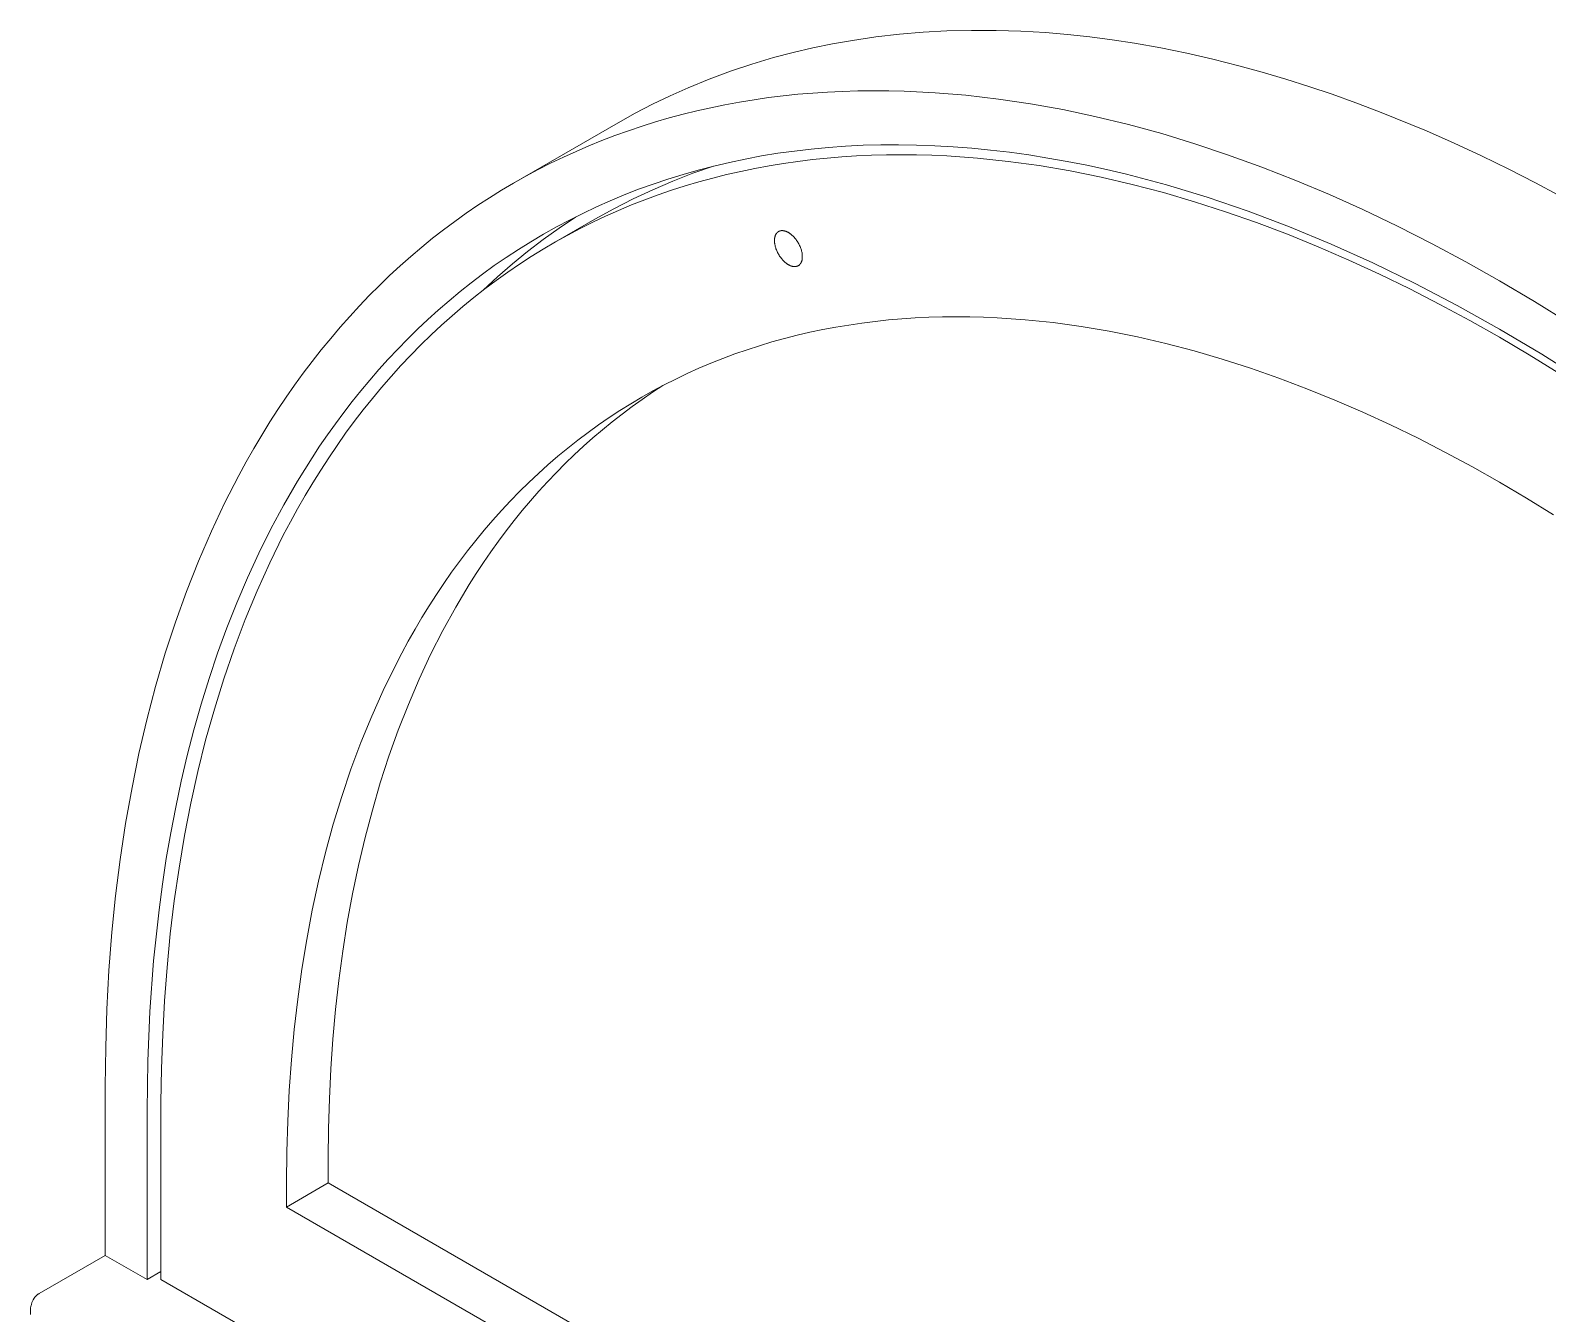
# Model space of a CAD drawing. Header units: millimetres. Extents: x -124 to 15640, y 659 to 4121.
# Drawn here: x 15308.8 to 15462.7, y 3872.7 to 4002.8 of the extents above; entities that cross this region are included whole.
import ezdxf

# ---------------------------------------------------------------- set-up
doc = ezdxf.new("R2010")
doc.units = ezdxf.units.MM
doc.layers.add('ZANO_R', color=7, linetype='Continuous', lineweight=0)

msp = doc.modelspace()

# ---------------------------------------------------------------- linework, layer by layer
at = {"layer": 'ZANO_R'}
for p, q in [((15390.19, 4001.39), (15392.21, 4001.75)), ((15392.21, 4001.75), (15394.59, 4002.09)), ((15394.59, 4002.09), (15396.98, 4002.37)), ((15396.98, 4002.37), (15399.38, 4002.57)), ((15399.38, 4002.57), (15401.79, 4002.7)), ((15401.79, 4002.7), (15404.29, 4002.76)), ((15404.29, 4002.76), (15406.78, 4002.75)), ((15406.78, 4002.75), (15409.28, 4002.67)), ((15409.28, 4002.67), (15411.78, 4002.53)), ((15411.78, 4002.53), (15414.04, 4002.34)), ((15414.04, 4002.34), (15416.31, 4002.09)), ((15416.31, 4002.09), (15418.56, 4001.8)), ((15418.56, 4001.8), (15420.81, 4001.45)), ((15382.01, 3999.34), (15384.21, 4000)), ((15384.21, 4000), (15386.19, 4000.52)), ((15386.19, 4000.52), (15388.18, 4000.98)), ((15388.18, 4000.98), (15390.19, 4001.39)), ((15420.81, 4001.45), (15423.48, 4000.98)), ((15423.48, 4000.98), (15426.13, 4000.44)), ((15426.13, 4000.44), (15428.77, 3999.84)), ((15377.68, 3997.82), (15379.83, 3998.62)), ((15379.83, 3998.62), (15382.01, 3999.34)), ((15428.77, 3999.84), (15431.4, 3999.18)), ((15431.4, 3999.18), (15433.79, 3998.52)), ((15433.79, 3998.52), (15436.16, 3997.82)), ((15373.74, 3996.14), (15375.56, 3996.95)), ((15375.56, 3996.95), (15377.68, 3997.82)), ((15436.16, 3997.82), (15438.52, 3997.08)), ((15438.52, 3997.08), (15440.86, 3996.28)), ((15371.95, 3995.28), (15373.74, 3996.14)), ((15380.75, 3995.48), (15379.28, 3995.21)), ((15382.23, 3995.72), (15380.75, 3995.48)), ((15383.71, 3995.94), (15382.23, 3995.72)), ((15385.2, 3996.12), (15383.71, 3995.94)), ((15386.69, 3996.28), (15385.2, 3996.12)), ((15388.19, 3996.4), (15386.69, 3996.28)), ((15389.68, 3996.5), (15388.19, 3996.4)), ((15391.18, 3996.58), (15389.68, 3996.5)), ((15392.75, 3996.62), (15391.18, 3996.58)), ((15394.32, 3996.64), (15392.75, 3996.62)), ((15395.89, 3996.63), (15394.32, 3996.64)), ((15397.46, 3996.6), (15395.89, 3996.63)), ((15400.6, 3996.44), (15397.46, 3996.6)), ((15403.73, 3996.18), (15400.6, 3996.44)), ((15407.02, 3995.8), (15403.73, 3996.18)), ((15410.29, 3995.32), (15407.02, 3995.8)), ((15440.86, 3996.28), (15443.28, 3995.42)), ((15443.28, 3995.42), (15445.69, 3994.51)), ((15368.45, 3993.4), (15370.19, 3994.37)), ((15370.19, 3994.37), (15371.95, 3995.28)), ((15373.64, 3993.88), (15372.25, 3993.48)), ((15375.04, 3994.26), (15373.64, 3993.88)), ((15376.44, 3994.6), (15375.04, 3994.26)), ((15377.86, 3994.92), (15376.44, 3994.6)), ((15379.28, 3995.21), (15377.86, 3994.92)), ((15413.55, 3994.73), (15410.29, 3995.32)), ((15416.79, 3994.04), (15413.55, 3994.73)), ((15420.2, 3993.21), (15416.79, 3994.04)), ((15445.69, 3994.51), (15450.45, 3992.56)), ((15357.85, 3987.28), (15368.45, 3993.4)), ((15369.49, 3992.59), (15368.13, 3992.1)), ((15370.87, 3993.05), (15369.49, 3992.59)), ((15372.25, 3993.48), (15370.87, 3993.05)), ((15423.58, 3992.29), (15420.2, 3993.21)), ((15426.93, 3991.27), (15423.58, 3992.29)), ((15450.45, 3992.56), (15453.25, 3991.32)), ((15365.48, 3991.06), (15364.18, 3990.49)), ((15366.8, 3991.59), (15365.48, 3991.06)), ((15368.13, 3992.1), (15366.8, 3991.59)), ((15388.04, 3990.73), (15386.34, 3990.53)), ((15389.77, 3990.89), (15388.04, 3990.73)), ((15391.52, 3991.02), (15389.77, 3990.89)), ((15393.29, 3991.11), (15391.52, 3991.02)), ((15395.08, 3991.16), (15393.29, 3991.11)), ((15396.89, 3991.17), (15395.08, 3991.16)), ((15398.72, 3991.14), (15396.89, 3991.17)), ((15400.57, 3991.07), (15398.72, 3991.14)), ((15402.44, 3990.96), (15400.57, 3991.07)), ((15404.32, 3990.82), (15402.44, 3990.96)), ((15406.23, 3990.63), (15404.32, 3990.82)), ((15430.26, 3990.16), (15426.93, 3991.27)), ((15453.25, 3991.32), (15456.03, 3990.03)), ((15361.6, 3989.29), (15360.34, 3988.64)), ((15362.89, 3989.9), (15361.6, 3989.29)), ((15364.18, 3990.49), (15362.89, 3989.9)), ((15379.74, 3989.38), (15378.14, 3989.01)), ((15381.35, 3989.72), (15379.74, 3989.38)), ((15382.99, 3990.03), (15381.35, 3989.72)), ((15384.65, 3990.3), (15382.99, 3990.03)), ((15385.22, 3989.27), (15383.76, 3989.03)), ((15386.34, 3990.53), (15384.65, 3990.3)), ((15386.69, 3989.48), (15385.22, 3989.27)), ((15388.16, 3989.66), (15386.69, 3989.48)), ((15389.65, 3989.81), (15388.16, 3989.66)), ((15391.14, 3989.94), (15389.65, 3989.81)), ((15392.64, 3990.04), (15391.14, 3989.94)), ((15394.15, 3990.1), (15392.64, 3990.04)), ((15395.67, 3990.15), (15394.15, 3990.1)), ((15397.19, 3990.16), (15395.67, 3990.15)), ((15398.72, 3990.14), (15397.19, 3990.16)), ((15400.26, 3990.1), (15398.72, 3990.14)), ((15401.8, 3990.03), (15400.26, 3990.1)), ((15404.9, 3989.81), (15401.8, 3990.03)), ((15408.01, 3989.48), (15404.9, 3989.81)), ((15408.15, 3990.4), (15406.23, 3990.63)), ((15411.15, 3989.05), (15408.01, 3989.48)), ((15410.09, 3990.13), (15408.15, 3990.4)), ((15412.04, 3989.82), (15410.09, 3990.13)), ((15414.01, 3989.47), (15412.04, 3989.82)), ((15416, 3989.08), (15414.01, 3989.47)), ((15433.74, 3988.9), (15430.26, 3990.16)), ((15456.03, 3990.03), (15458.78, 3988.69)), ((15359.08, 3987.97), (15357.85, 3987.28)), ((15360.34, 3988.64), (15359.08, 3987.97)), ((15373.5, 3987.69), (15372, 3987.18)), ((15375.03, 3988.16), (15373.5, 3987.69)), ((15376.04, 3988.27), (15373.99, 3987.48)), ((15376.57, 3988.6), (15375.03, 3988.16)), ((15378.11, 3989), (15376.04, 3988.27)), ((15378.14, 3989.01), (15376.57, 3988.6)), ((15378.04, 3987.79), (15376.64, 3987.4)), ((15379.45, 3988.14), (15378.04, 3987.79)), ((15380.88, 3988.47), (15379.45, 3988.14)), ((15382.32, 3988.76), (15380.88, 3988.47)), ((15383.76, 3989.03), (15382.32, 3988.76)), ((15414.29, 3988.51), (15411.15, 3989.05)), ((15417.44, 3987.88), (15414.29, 3988.51)), ((15418, 3988.65), (15416, 3989.08)), ((15420.59, 3987.14), (15417.44, 3987.88)), ((15420.01, 3988.17), (15418, 3988.65)), ((15422.04, 3987.65), (15420.01, 3988.17)), ((15424.08, 3987.09), (15422.04, 3987.65)), ((15437.19, 3987.54), (15433.74, 3988.9)), ((15458.78, 3988.69), (15461.51, 3987.3)), ((15356.62, 3986.55), (15355.41, 3985.8)), ((15357.85, 3987.28), (15356.62, 3986.55)), ((15370.53, 3986.65), (15369.07, 3986.08)), ((15371.96, 3986.61), (15369.97, 3985.68)), ((15372, 3987.18), (15370.53, 3986.65)), ((15373.99, 3987.48), (15371.96, 3986.61)), ((15373.87, 3986.55), (15372.51, 3986.08)), ((15375.25, 3986.99), (15373.87, 3986.55)), ((15376.64, 3987.4), (15375.25, 3986.99)), ((15423.75, 3986.31), (15420.59, 3987.14)), ((15426.91, 3985.39), (15423.75, 3986.31)), ((15428.19, 3985.85), (15424.08, 3987.09)), ((15440.6, 3986.11), (15437.19, 3987.54)), ((15443.98, 3984.59), (15440.6, 3986.11)), ((15461.51, 3987.3), (15466.41, 3984.65)), ((15354.22, 3985.03), (15353.05, 3984.23)), ((15355.41, 3985.8), (15354.22, 3985.03)), ((15366.24, 3984.87), (15364.86, 3984.21)), ((15368.01, 3984.68), (15366.09, 3983.61)), ((15367.65, 3985.49), (15366.24, 3984.87)), ((15369.07, 3986.08), (15367.65, 3985.49)), ((15369.97, 3985.68), (15368.01, 3984.68)), ((15369.82, 3985.06), (15368.49, 3984.5)), ((15371.16, 3985.58), (15369.82, 3985.06)), ((15372.51, 3986.08), (15371.16, 3985.58)), ((15430.06, 3984.38), (15426.91, 3985.39)), ((15432.35, 3984.43), (15428.19, 3985.85)), ((15447.51, 3982.9), (15443.98, 3984.59)), ((15351.89, 3983.4), (15350.75, 3982.55)), ((15353.05, 3984.23), (15351.89, 3983.4)), ((15362.09, 3981.31), (15366.09, 3983.61)), ((15363.51, 3983.53), (15362.18, 3982.83)), ((15362.46, 3982.72), (15364.11, 3983.84)), ((15364.86, 3984.21), (15363.51, 3983.53)), ((15365.89, 3983.31), (15364.61, 3982.67)), ((15367.18, 3983.92), (15365.89, 3983.31)), ((15368.49, 3984.5), (15367.18, 3983.92)), ((15433.21, 3983.27), (15430.06, 3984.38)), ((15436.54, 3982.85), (15432.35, 3984.43)), ((15436.35, 3982.09), (15433.21, 3983.27)), ((15349.63, 3981.68), (15348.53, 3980.78)), ((15350.75, 3982.55), (15349.63, 3981.68)), ((15359.26, 3980.34), (15360.84, 3981.55)), ((15360.87, 3982.09), (15359.59, 3981.33)), ((15360.84, 3981.55), (15362.46, 3982.72)), ((15362.18, 3982.83), (15360.87, 3982.09)), ((15363.34, 3982), (15362.09, 3981.31)), ((15364.61, 3982.67), (15363.34, 3982)), ((15384.31, 3981.6), (15384.32, 3981.63)), ((15384.31, 3981.56), (15384.31, 3981.6)), ((15384.31, 3981.52), (15384.31, 3981.56)), ((15384.31, 3981.49), (15384.31, 3981.52)), ((15384.31, 3981.45), (15384.31, 3981.49)), ((15384.32, 3981.7), (15384.33, 3981.74)), ((15384.32, 3981.67), (15384.32, 3981.7)), ((15384.32, 3981.63), (15384.32, 3981.67)), ((15384.33, 3981.74), (15384.34, 3981.77)), ((15384.34, 3981.8), (15384.35, 3981.84)), ((15384.34, 3981.77), (15384.34, 3981.8)), ((15384.35, 3981.84), (15384.36, 3981.87)), ((15384.36, 3981.87), (15384.37, 3981.9)), ((15384.37, 3981.9), (15384.38, 3981.93)), ((15384.38, 3981.93), (15384.39, 3981.97)), ((15384.39, 3981.97), (15384.41, 3982)), ((15384.41, 3982), (15384.42, 3982.03)), ((15384.42, 3982.03), (15384.43, 3982.05)), ((15384.43, 3982.05), (15384.44, 3982.07)), ((15384.44, 3982.07), (15384.45, 3982.08)), ((15384.45, 3982.08), (15384.46, 3982.1)), ((15384.46, 3982.11), (15384.47, 3982.12)), ((15384.46, 3982.1), (15384.46, 3982.11)), ((15384.47, 3982.12), (15384.48, 3982.14)), ((15384.48, 3982.14), (15384.49, 3982.15)), ((15384.49, 3982.15), (15384.5, 3982.16)), ((15384.5, 3982.16), (15384.51, 3982.18)), ((15384.51, 3982.18), (15384.52, 3982.19)), ((15384.52, 3982.19), (15384.53, 3982.2)), ((15384.53, 3982.2), (15384.54, 3982.21)), ((15384.54, 3982.21), (15384.55, 3982.22)), ((15384.55, 3982.22), (15384.56, 3982.24)), ((15384.56, 3982.24), (15384.57, 3982.25)), ((15384.57, 3982.25), (15384.58, 3982.26)), ((15384.58, 3982.26), (15384.59, 3982.27)), ((15384.59, 3982.27), (15384.6, 3982.28)), ((15384.6, 3982.28), (15384.61, 3982.29)), ((15384.61, 3982.29), (15384.62, 3982.3)), ((15384.62, 3982.3), (15384.63, 3982.31)), ((15384.63, 3982.31), (15384.65, 3982.32)), ((15384.65, 3982.32), (15384.66, 3982.33)), ((15384.66, 3982.33), (15384.67, 3982.34)), ((15384.67, 3982.34), (15384.68, 3982.34)), ((15384.68, 3982.34), (15384.69, 3982.35)), ((15384.69, 3982.35), (15384.71, 3982.36)), ((15384.71, 3982.36), (15384.72, 3982.37)), ((15384.72, 3982.37), (15384.73, 3982.37)), ((15384.73, 3982.37), (15384.75, 3982.38)), ((15384.75, 3982.38), (15384.76, 3982.39)), ((15384.76, 3982.39), (15384.77, 3982.4)), ((15384.77, 3982.4), (15384.79, 3982.4)), ((15384.79, 3982.4), (15384.8, 3982.41)), ((15384.8, 3982.41), (15384.82, 3982.41)), ((15384.82, 3982.41), (15384.83, 3982.42)), ((15384.83, 3982.42), (15384.84, 3982.42)), ((15384.84, 3982.42), (15384.86, 3982.43)), ((15384.86, 3982.43), (15384.87, 3982.43)), ((15384.87, 3982.43), (15384.89, 3982.44)), ((15384.89, 3982.44), (15384.9, 3982.44)), ((15384.9, 3982.44), (15384.92, 3982.44)), ((15384.92, 3982.44), (15384.93, 3982.45)), ((15384.93, 3982.45), (15384.95, 3982.45)), ((15384.95, 3982.45), (15384.96, 3982.45)), ((15384.96, 3982.45), (15384.98, 3982.45)), ((15384.98, 3982.45), (15384.99, 3982.46)), ((15384.99, 3982.46), (15385.01, 3982.46)), ((15385.01, 3982.46), (15385.02, 3982.46)), ((15385.02, 3982.46), (15385.04, 3982.46)), ((15385.04, 3982.46), (15385.06, 3982.46)), ((15385.06, 3982.46), (15385.07, 3982.46)), ((15385.07, 3982.46), (15385.09, 3982.46)), ((15385.09, 3982.46), (15385.1, 3982.46)), ((15385.1, 3982.46), (15385.12, 3982.46)), ((15385.12, 3982.46), (15385.13, 3982.46)), ((15385.13, 3982.46), (15385.17, 3982.46)), ((15385.17, 3982.46), (15385.2, 3982.45)), ((15385.2, 3982.45), (15385.23, 3982.45)), ((15385.23, 3982.45), (15385.27, 3982.44)), ((15385.27, 3982.44), (15385.3, 3982.44)), ((15385.3, 3982.44), (15385.33, 3982.43)), ((15385.33, 3982.43), (15385.36, 3982.42)), ((15385.36, 3982.42), (15385.4, 3982.41)), ((15385.4, 3982.41), (15385.43, 3982.4)), ((15385.43, 3982.4), (15385.46, 3982.39)), ((15385.46, 3982.39), (15385.5, 3982.38)), ((15385.5, 3982.38), (15385.53, 3982.36)), ((15385.53, 3982.36), (15385.56, 3982.35)), ((15385.56, 3982.35), (15385.59, 3982.34)), ((15385.59, 3982.34), (15385.63, 3982.32)), ((15385.63, 3982.32), (15385.66, 3982.3)), ((15385.66, 3982.3), (15385.69, 3982.29)), ((15385.69, 3982.29), (15385.72, 3982.27)), ((15385.72, 3982.27), (15385.75, 3982.25)), ((15385.75, 3982.25), (15385.78, 3982.23)), ((15385.78, 3982.23), (15385.82, 3982.21)), ((15385.82, 3982.21), (15385.85, 3982.19)), ((15385.85, 3982.19), (15385.88, 3982.17)), ((15385.88, 3982.17), (15385.91, 3982.14)), ((15385.91, 3982.14), (15385.95, 3982.12)), ((15385.95, 3982.12), (15385.98, 3982.09)), ((15385.98, 3982.09), (15386.04, 3982.04)), ((15386.04, 3982.04), (15386.11, 3981.98)), ((15386.11, 3981.98), (15386.18, 3981.92)), ((15386.18, 3981.92), (15386.24, 3981.85)), ((15386.24, 3981.85), (15386.31, 3981.78)), ((15386.31, 3981.78), (15386.37, 3981.71)), ((15386.37, 3981.71), (15386.43, 3981.63)), ((15386.43, 3981.63), (15386.49, 3981.56)), ((15386.49, 3981.56), (15386.55, 3981.47)), ((15386.55, 3981.47), (15386.61, 3981.39)), ((15439.47, 3980.82), (15436.35, 3982.09)), ((15440.76, 3981.1), (15436.54, 3982.85)), ((15451, 3981.13), (15447.51, 3982.9)), ((15348.53, 3980.78), (15347.42, 3979.85)), ((15358.33, 3980.55), (15357.1, 3979.74)), ((15357.72, 3979.08), (15359.26, 3980.34)), ((15359.59, 3981.33), (15358.33, 3980.55)), ((15360.86, 3980.58), (15359.64, 3979.83)), ((15362.09, 3981.31), (15360.86, 3980.58)), ((15384.31, 3981.42), (15384.31, 3981.45)), ((15384.31, 3981.38), (15384.31, 3981.42)), ((15384.31, 3981.34), (15384.31, 3981.38)), ((15384.31, 3981.3), (15384.31, 3981.34)), ((15384.32, 3981.26), (15384.31, 3981.3)), ((15384.32, 3981.22), (15384.32, 3981.26)), ((15384.32, 3981.18), (15384.32, 3981.22)), ((15384.33, 3981.14), (15384.32, 3981.18)), ((15384.34, 3981.06), (15384.33, 3981.14)), ((15384.36, 3980.97), (15384.34, 3981.06)), ((15384.38, 3980.88), (15384.36, 3980.97)), ((15384.41, 3980.79), (15384.38, 3980.88)), ((15384.43, 3980.7), (15384.41, 3980.79)), ((15384.46, 3980.61), (15384.43, 3980.7)), ((15384.5, 3980.52), (15384.46, 3980.61)), ((15384.54, 3980.43), (15384.5, 3980.52)), ((15384.58, 3980.33), (15384.54, 3980.43)), ((15384.62, 3980.24), (15384.58, 3980.33)), ((15384.67, 3980.15), (15384.62, 3980.24)), ((15384.72, 3980.06), (15384.67, 3980.15)), ((15384.77, 3979.97), (15384.72, 3980.06)), ((15384.83, 3979.88), (15384.77, 3979.97)), ((15386.61, 3981.39), (15386.67, 3981.3)), ((15386.67, 3981.3), (15386.72, 3981.21)), ((15386.72, 3981.21), (15386.77, 3981.12)), ((15386.77, 3981.12), (15386.82, 3981.03)), ((15386.82, 3981.03), (15386.86, 3980.94)), ((15386.86, 3980.94), (15386.9, 3980.85)), ((15386.9, 3980.85), (15386.94, 3980.75)), ((15386.94, 3980.75), (15386.98, 3980.66)), ((15386.98, 3980.66), (15387.01, 3980.57)), ((15387.01, 3980.57), (15387.04, 3980.48)), ((15387.04, 3980.48), (15387.06, 3980.39)), ((15387.06, 3980.39), (15387.08, 3980.3)), ((15387.08, 3980.3), (15387.1, 3980.21)), ((15387.1, 3980.21), (15387.11, 3980.13)), ((15387.11, 3980.13), (15387.12, 3980.09)), ((15387.12, 3980.09), (15387.12, 3980.05)), ((15387.12, 3980.05), (15387.13, 3980.01)), ((15387.13, 3980.01), (15387.13, 3979.97)), ((15387.13, 3979.97), (15387.13, 3979.93)), ((15387.13, 3979.93), (15387.13, 3979.89)), ((15442.58, 3979.47), (15439.47, 3980.82)), ((15445.01, 3979.18), (15440.76, 3981.1)), ((15454.44, 3979.29), (15451, 3981.13)), ((15346.34, 3978.89), (15345.27, 3977.9)), ((15347.42, 3979.85), (15346.34, 3978.89)), ((15355.89, 3978.91), (15354.7, 3978.05)), ((15357.1, 3979.74), (15355.89, 3978.91)), ((15356.22, 3977.77), (15357.72, 3979.08)), ((15358.44, 3979.06), (15357.26, 3978.25)), ((15359.64, 3979.83), (15358.44, 3979.06)), ((15384.89, 3979.8), (15384.83, 3979.88)), ((15384.95, 3979.72), (15384.89, 3979.8)), ((15385.01, 3979.64), (15384.95, 3979.72)), ((15385.07, 3979.56), (15385.01, 3979.64)), ((15385.13, 3979.49), (15385.07, 3979.56)), ((15385.2, 3979.42), (15385.13, 3979.49)), ((15385.27, 3979.35), (15385.2, 3979.42)), ((15385.33, 3979.29), (15385.27, 3979.35)), ((15385.4, 3979.23), (15385.33, 3979.29)), ((15385.46, 3979.18), (15385.4, 3979.23)), ((15385.5, 3979.15), (15385.46, 3979.18)), ((15385.53, 3979.13), (15385.5, 3979.15)), ((15385.56, 3979.1), (15385.53, 3979.13)), ((15385.59, 3979.08), (15385.56, 3979.1)), ((15385.63, 3979.06), (15385.59, 3979.08)), ((15385.66, 3979.04), (15385.63, 3979.06)), ((15385.69, 3979.02), (15385.66, 3979.04)), ((15385.72, 3979), (15385.69, 3979.02)), ((15385.75, 3978.98), (15385.72, 3979)), ((15385.78, 3978.97), (15385.75, 3978.98)), ((15385.82, 3978.95), (15385.78, 3978.97)), ((15385.85, 3978.94), (15385.82, 3978.95)), ((15385.88, 3978.92), (15385.85, 3978.94)), ((15385.91, 3978.91), (15385.88, 3978.92)), ((15385.95, 3978.89), (15385.91, 3978.91)), ((15385.98, 3978.88), (15385.95, 3978.89)), ((15386.01, 3978.87), (15385.98, 3978.88)), ((15386.04, 3978.86), (15386.01, 3978.87)), ((15386.08, 3978.85), (15386.04, 3978.86)), ((15386.11, 3978.84), (15386.08, 3978.85)), ((15386.14, 3978.83), (15386.11, 3978.84)), ((15386.18, 3978.83), (15386.14, 3978.83)), ((15386.21, 3978.82), (15386.18, 3978.83)), ((15386.24, 3978.82), (15386.21, 3978.82)), ((15386.27, 3978.81), (15386.24, 3978.82)), ((15386.31, 3978.81), (15386.27, 3978.81)), ((15386.32, 3978.81), (15386.31, 3978.81)), ((15386.34, 3978.81), (15386.32, 3978.81)), ((15386.35, 3978.81), (15386.34, 3978.81)), ((15386.37, 3978.81), (15386.35, 3978.81)), ((15386.39, 3978.81), (15386.37, 3978.81)), ((15386.4, 3978.81), (15386.39, 3978.81)), ((15386.42, 3978.81), (15386.4, 3978.81)), ((15386.43, 3978.81), (15386.42, 3978.81)), ((15386.45, 3978.82), (15386.43, 3978.81)), ((15386.46, 3978.82), (15386.45, 3978.82)), ((15386.48, 3978.82), (15386.46, 3978.82)), ((15386.49, 3978.82), (15386.48, 3978.82)), ((15386.51, 3978.82), (15386.49, 3978.82)), ((15386.52, 3978.83), (15386.51, 3978.82)), ((15386.54, 3978.83), (15386.52, 3978.83)), ((15386.55, 3978.84), (15386.54, 3978.83)), ((15386.57, 3978.84), (15386.55, 3978.84)), ((15386.58, 3978.84), (15386.57, 3978.84)), ((15386.6, 3978.85), (15386.58, 3978.84)), ((15386.61, 3978.85), (15386.6, 3978.85)), ((15386.63, 3978.86), (15386.61, 3978.85)), ((15386.64, 3978.86), (15386.63, 3978.86)), ((15386.65, 3978.87), (15386.64, 3978.86)), ((15386.67, 3978.88), (15386.65, 3978.87)), ((15386.68, 3978.88), (15386.67, 3978.88)), ((15386.69, 3978.89), (15386.68, 3978.88)), ((15386.71, 3978.9), (15386.69, 3978.89)), ((15386.72, 3978.9), (15386.71, 3978.9)), ((15386.73, 3978.91), (15386.72, 3978.9)), ((15386.75, 3978.92), (15386.73, 3978.91)), ((15386.76, 3978.93), (15386.75, 3978.92)), ((15386.77, 3978.94), (15386.76, 3978.93)), ((15386.78, 3978.94), (15386.77, 3978.94)), ((15386.8, 3978.95), (15386.78, 3978.94)), ((15386.81, 3978.96), (15386.8, 3978.95)), ((15386.82, 3978.97), (15386.81, 3978.96)), ((15386.83, 3978.98), (15386.82, 3978.97)), ((15386.84, 3978.99), (15386.83, 3978.98)), ((15386.85, 3979), (15386.84, 3978.99)), ((15386.86, 3979.01), (15386.85, 3979)), ((15386.87, 3979.02), (15386.86, 3979.01)), ((15386.88, 3979.04), (15386.87, 3979.02)), ((15386.89, 3979.05), (15386.88, 3979.04)), ((15386.9, 3979.06), (15386.89, 3979.05)), ((15386.91, 3979.07), (15386.9, 3979.06)), ((15386.92, 3979.08), (15386.91, 3979.07)), ((15386.93, 3979.09), (15386.92, 3979.08)), ((15386.94, 3979.11), (15386.93, 3979.09)), ((15386.95, 3979.12), (15386.94, 3979.11)), ((15386.96, 3979.13), (15386.95, 3979.12)), ((15386.97, 3979.15), (15386.96, 3979.13)), ((15386.98, 3979.16), (15386.97, 3979.15)), ((15386.99, 3979.19), (15386.98, 3979.17)), ((15386.98, 3979.17), (15386.98, 3979.16)), ((15387, 3979.2), (15386.99, 3979.19)), ((15387.01, 3979.22), (15387, 3979.2)), ((15387.02, 3979.25), (15387.01, 3979.22)), ((15387.04, 3979.28), (15387.02, 3979.25)), ((15387.05, 3979.31), (15387.04, 3979.28)), ((15387.06, 3979.34), (15387.05, 3979.31)), ((15387.07, 3979.37), (15387.06, 3979.34)), ((15387.08, 3979.4), (15387.07, 3979.37)), ((15387.09, 3979.43), (15387.08, 3979.4)), ((15387.1, 3979.47), (15387.09, 3979.43)), ((15387.11, 3979.54), (15387.1, 3979.5)), ((15387.1, 3979.5), (15387.1, 3979.47)), ((15387.12, 3979.57), (15387.11, 3979.54)), ((15387.13, 3979.64), (15387.12, 3979.6)), ((15387.12, 3979.6), (15387.12, 3979.57)), ((15387.13, 3979.89), (15387.13, 3979.86)), ((15387.13, 3979.86), (15387.13, 3979.82)), ((15387.13, 3979.82), (15387.13, 3979.78)), ((15387.13, 3979.78), (15387.13, 3979.75)), ((15387.13, 3979.75), (15387.13, 3979.71)), ((15387.13, 3979.71), (15387.13, 3979.68)), ((15387.13, 3979.68), (15387.13, 3979.64)), ((15445.68, 3978.05), (15442.58, 3979.47)), ((15449.28, 3977.11), (15445.01, 3979.18)), ((15457.85, 3977.37), (15454.44, 3979.29)), ((15344.23, 3976.9), (15343.2, 3975.88)), ((15345.27, 3977.9), (15344.23, 3976.9)), ((15353.54, 3977.18), (15352.41, 3976.28)), ((15354.7, 3978.05), (15353.54, 3977.18)), ((15354.75, 3976.41), (15356.22, 3977.77)), ((15356.09, 3977.42), (15354.94, 3976.56)), ((15357.26, 3978.25), (15356.09, 3977.42)), ((15448.75, 3976.55), (15445.68, 3978.05)), ((15453.56, 3974.87), (15449.28, 3977.11)), ((15461.38, 3975.28), (15457.85, 3977.37)), ((15343.2, 3975.88), (15342.2, 3974.83)), ((15351.3, 3975.35), (15350.21, 3974.41)), ((15352.41, 3976.28), (15351.3, 3975.35)), ((15353.81, 3975.68), (15352.7, 3974.76)), ((15354.94, 3976.56), (15353.81, 3975.68)), ((15451.81, 3974.98), (15448.75, 3976.55)), ((15342.2, 3974.83), (15341.22, 3973.77)), ((15350.21, 3974.41), (15349.14, 3973.45)), ((15351.6, 3973.83), (15350.53, 3972.87)), ((15352.7, 3974.76), (15351.6, 3973.83)), ((15454.84, 3973.35), (15451.81, 3974.98)), ((15457.85, 3972.47), (15453.56, 3974.87)), ((15464.87, 3973.12), (15461.38, 3975.28)), ((15340.26, 3972.68), (15339.29, 3971.54)), ((15341.22, 3973.77), (15340.26, 3972.68)), ((15348.1, 3972.47), (15347.09, 3971.47)), ((15349.14, 3973.45), (15348.1, 3972.47)), ((15350.53, 3972.87), (15349.47, 3971.88)), ((15387.9, 3972.15), (15389.2, 3972.42)), ((15389.2, 3972.42), (15390.52, 3972.67)), ((15390.52, 3972.67), (15391.84, 3972.89)), ((15391.84, 3972.89), (15393.17, 3973.09)), ((15393.17, 3973.09), (15394.52, 3973.26)), ((15394.52, 3973.26), (15395.86, 3973.4)), ((15395.86, 3973.4), (15397.22, 3973.51)), ((15397.22, 3973.51), (15398.59, 3973.61)), ((15398.59, 3973.61), (15399.96, 3973.67)), ((15399.96, 3973.67), (15401.34, 3973.71)), ((15401.34, 3973.71), (15402.72, 3973.73)), ((15402.72, 3973.73), (15404.11, 3973.72)), ((15404.11, 3973.72), (15405.51, 3973.68)), ((15405.51, 3973.68), (15406.91, 3973.62)), ((15406.91, 3973.62), (15409.72, 3973.42)), ((15409.72, 3973.42), (15412.56, 3973.13)), ((15412.56, 3973.13), (15415.4, 3972.74)), ((15415.4, 3972.74), (15418.26, 3972.26)), ((15418.26, 3972.26), (15421.12, 3971.68)), ((15457.85, 3971.65), (15454.84, 3973.35)), ((15462.13, 3969.92), (15457.85, 3972.47)), ((15339.29, 3971.54), (15338.34, 3970.38)), ((15347.09, 3971.47), (15346.09, 3970.45)), ((15348.43, 3970.87), (15347.41, 3969.83)), ((15349.47, 3971.88), (15348.43, 3970.87)), ((15381.53, 3970.39), (15382.79, 3970.79)), ((15382.79, 3970.79), (15384.05, 3971.17)), ((15384.05, 3971.17), (15385.32, 3971.52)), ((15385.32, 3971.52), (15386.61, 3971.85)), ((15386.61, 3971.85), (15387.9, 3972.15)), ((15421.12, 3971.68), (15423.99, 3971.02)), ((15423.99, 3971.02), (15426.86, 3970.27)), ((15460.85, 3969.88), (15457.85, 3971.65)), ((15337.41, 3969.2), (15336.51, 3968.01)), ((15338.34, 3970.38), (15337.41, 3969.2)), ((15345.12, 3969.42), (15344.17, 3968.37)), ((15346.09, 3970.45), (15345.12, 3969.42)), ((15347.41, 3969.83), (15346.4, 3968.77)), ((15377.85, 3969.02), (15379.07, 3969.5)), ((15379.07, 3969.5), (15380.3, 3969.96)), ((15380.3, 3969.96), (15381.53, 3970.39)), ((15426.86, 3970.27), (15429.73, 3969.43)), ((15429.73, 3969.43), (15432.6, 3968.51)), ((15463.88, 3968.01), (15460.85, 3969.88)), ((15466.41, 3967.22), (15462.13, 3969.92)), ((15336.51, 3968.01), (15335.63, 3966.79)), ((15344.17, 3968.37), (15343.25, 3967.3)), ((15345.42, 3967.68), (15344.46, 3966.57)), ((15346.4, 3968.77), (15345.42, 3967.68)), ((15374.29, 3967.41), (15375.46, 3967.97)), ((15375.46, 3967.97), (15376.65, 3968.51)), ((15376.65, 3968.51), (15377.85, 3969.02)), ((15432.6, 3968.51), (15435.46, 3967.51)), ((15335.63, 3966.79), (15334.77, 3965.56)), ((15342.35, 3966.22), (15341.47, 3965.12)), ((15343.25, 3967.3), (15342.35, 3966.22)), ((15344.46, 3966.57), (15343.52, 3965.44)), ((15370.85, 3965.58), (15371.98, 3966.21)), ((15371.93, 3966.07), (15372.99, 3966.76)), ((15371.98, 3966.21), (15373.13, 3966.82)), ((15373.13, 3966.82), (15374.29, 3967.41)), ((15435.46, 3967.51), (15438.31, 3966.43)), ((15438.31, 3966.43), (15441.15, 3965.28)), ((15334.77, 3965.56), (15333.94, 3964.32)), ((15341.47, 3965.12), (15340.61, 3964.01)), ((15343.52, 3965.44), (15342.59, 3964.29)), ((15368.62, 3964.22), (15369.73, 3964.91)), ((15368.85, 3963.86), (15369.86, 3964.62)), ((15369.73, 3964.91), (15370.85, 3965.58)), ((15369.86, 3964.62), (15370.89, 3965.35)), ((15370.89, 3965.35), (15371.93, 3966.07)), ((15441.15, 3965.28), (15443.98, 3964.06)), ((15333.12, 3963.06), (15332.3, 3961.72)), ((15333.94, 3964.32), (15333.12, 3963.06)), ((15340.61, 3964.01), (15339.78, 3962.88)), ((15341.69, 3963.11), (15340.81, 3961.91)), ((15342.59, 3964.29), (15341.69, 3963.11)), ((15366.46, 3962.77), (15367.53, 3963.51)), ((15366.86, 3962.28), (15367.85, 3963.08)), ((15367.53, 3963.51), (15368.62, 3964.22)), ((15367.85, 3963.08), (15368.85, 3963.86)), ((15443.98, 3964.06), (15446.79, 3962.77)), ((15332.3, 3961.72), (15331.5, 3960.37)), ((15338.97, 3961.75), (15338.17, 3960.6)), ((15339.78, 3962.88), (15338.97, 3961.75)), ((15340.81, 3961.91), (15339.95, 3960.69)), ((15364.36, 3961.23), (15365.4, 3962.01)), ((15365.4, 3962.01), (15366.46, 3962.77)), ((15365.89, 3961.45), (15366.86, 3962.28)), ((15446.79, 3962.77), (15449.58, 3961.41)), ((15331.5, 3960.37), (15330.72, 3959.01)), ((15338.17, 3960.6), (15337.41, 3959.43)), ((15339.95, 3960.69), (15339.1, 3959.44)), ((15362.33, 3959.58), (15363.33, 3960.42)), ((15363.33, 3960.42), (15364.36, 3961.23)), ((15364, 3959.74), (15364.94, 3960.61)), ((15364.94, 3960.61), (15365.89, 3961.45)), ((15449.58, 3961.41), (15452.36, 3959.98)), ((15452.36, 3959.98), (15455.11, 3958.5)), ((15330.72, 3959.01), (15329.96, 3957.63)), ((15337.41, 3959.43), (15335.93, 3957.07)), ((15339.1, 3959.44), (15338.28, 3958.18)), ((15360.36, 3957.84), (15361.33, 3958.72)), ((15361.33, 3958.72), (15362.33, 3959.58)), ((15362.18, 3957.93), (15363.08, 3958.85)), ((15363.08, 3958.85), (15364, 3959.74)), ((15455.11, 3958.5), (15457.85, 3956.96)), ((15329.96, 3957.63), (15328.53, 3954.84)), ((15335.93, 3957.07), (15334.54, 3954.67)), ((15337.48, 3956.9), (15336.7, 3955.59)), ((15338.28, 3958.18), (15337.48, 3956.9)), ((15358.46, 3956.01), (15359.4, 3956.94)), ((15359.4, 3956.94), (15360.36, 3957.84)), ((15360.42, 3956.05), (15361.29, 3957)), ((15361.29, 3957), (15362.18, 3957.93)), ((15457.85, 3956.96), (15460.58, 3955.35)), ((15336.7, 3955.59), (15335.94, 3954.27)), ((15357.53, 3955.06), (15358.46, 3956.01)), ((15359.56, 3955.07), (15360.42, 3956.05)), ((15460.58, 3955.35), (15463.33, 3953.65)), ((15328.53, 3954.84), (15327.19, 3952)), ((15334.54, 3954.67), (15333.23, 3952.24)), ((15335.94, 3954.27), (15335.2, 3952.93)), ((15355.74, 3953.1), (15356.62, 3954.09)), ((15356.62, 3954.09), (15357.53, 3955.06)), ((15357.91, 3953.07), (15358.73, 3954.08)), ((15358.73, 3954.08), (15359.56, 3955.07)), ((15333.23, 3952.24), (15332, 3949.76)), ((15335.2, 3952.93), (15334.48, 3951.57)), ((15354.86, 3952.09), (15355.74, 3953.1)), ((15357.1, 3952.03), (15357.91, 3953.07)), ((15327.19, 3952), (15325.87, 3948.96)), ((15334.48, 3951.57), (15333.11, 3948.79)), ((15353.18, 3949.99), (15354.01, 3951.05)), ((15354.01, 3951.05), (15354.86, 3952.09)), ((15355.55, 3949.91), (15356.32, 3950.98)), ((15356.32, 3950.98), (15357.1, 3952.03)), ((15332, 3949.76), (15330.84, 3947.27)), ((15352.36, 3948.92), (15353.18, 3949.99)), ((15354.8, 3948.82), (15355.55, 3949.91)), ((15325.87, 3948.96), (15324.66, 3945.87)), ((15333.11, 3948.79), (15331.82, 3945.94)), ((15350.78, 3946.7), (15351.56, 3947.82)), ((15351.56, 3947.82), (15352.36, 3948.92)), ((15353.35, 3946.59), (15354.06, 3947.71)), ((15354.06, 3947.71), (15354.8, 3948.82)), ((15330.84, 3947.27), (15329.76, 3944.74)), ((15350.02, 3945.57), (15350.78, 3946.7)), ((15352.65, 3945.44), (15353.35, 3946.59)), ((15324.66, 3945.87), (15323.54, 3942.76)), ((15329.76, 3944.74), (15328.76, 3942.19)), ((15331.82, 3945.94), (15330.61, 3943.03)), ((15349.28, 3944.41), (15350.02, 3945.57)), ((15351.97, 3944.28), (15352.65, 3945.44)), ((15330.61, 3943.03), (15329.49, 3940.06)), ((15347.85, 3942.05), (15348.55, 3943.24)), ((15348.55, 3943.24), (15349.28, 3944.41)), ((15350.66, 3941.91), (15351.97, 3944.28)), ((15323.54, 3942.76), (15322.51, 3939.61)), ((15328.76, 3942.19), (15327.82, 3939.63)), ((15347.16, 3940.84), (15347.85, 3942.05)), ((15349.43, 3939.48), (15350.66, 3941.91)), ((15329.49, 3940.06), (15328.44, 3937.03)), ((15346.5, 3939.61), (15347.16, 3940.84)), ((15322.51, 3939.61), (15321.53, 3936.24)), ((15327.82, 3939.63), (15326.95, 3937.05)), ((15345.85, 3938.37), (15346.5, 3939.61)), ((15348.26, 3936.99), (15349.43, 3939.48)), ((15326.95, 3937.05), (15326.15, 3934.45)), ((15328.44, 3937.03), (15327.49, 3933.94)), ((15344.61, 3935.83), (15345.85, 3938.37)), ((15347.17, 3934.43), (15348.26, 3936.99)), ((15321.53, 3936.24), (15320.64, 3932.85)), ((15343.45, 3933.23), (15344.61, 3935.83)), ((15326.15, 3934.45), (15325.42, 3931.85)), ((15327.49, 3933.94), (15326.61, 3930.81)), ((15346.15, 3931.83), (15347.17, 3934.43)), ((15320.64, 3932.85), (15319.84, 3929.44)), ((15342.36, 3930.57), (15343.45, 3933.23)), ((15325.42, 3931.85), (15324.74, 3929.24)), ((15326.61, 3930.81), (15325.81, 3927.63)), ((15345.2, 3929.17), (15346.15, 3931.83)), ((15319.84, 3929.44), (15319.14, 3926.01)), ((15324.74, 3929.24), (15324.13, 3926.63)), ((15341.35, 3927.86), (15342.36, 3930.57)), ((15344.32, 3926.47), (15345.2, 3929.17)), ((15325.81, 3927.63), (15325.1, 3924.4)), ((15340.42, 3925.09), (15341.35, 3927.86)), ((15324.13, 3926.63), (15323.57, 3924.02)), ((15343.52, 3923.72), (15344.32, 3926.47)), ((15319.14, 3926.01), (15318.49, 3922.36)), ((15339.56, 3922.27), (15340.42, 3925.09)), ((15323.57, 3924.02), (15323.07, 3921.41)), ((15325.1, 3924.4), (15324.46, 3921.14)), ((15342.78, 3920.92), (15343.52, 3923.72)), ((15318.49, 3922.36), (15317.94, 3918.7)), ((15338.77, 3919.41), (15339.56, 3922.27)), ((15323.07, 3921.41), (15322.62, 3918.8)), ((15324.46, 3921.14), (15323.91, 3917.84)), ((15342.11, 3918.09), (15342.78, 3920.92)), ((15317.94, 3918.7), (15317.48, 3915.02)), ((15322.62, 3918.8), (15322.23, 3916.19)), ((15338.06, 3916.51), (15338.77, 3919.41)), ((15323.91, 3917.84), (15323.43, 3914.51)), ((15341.51, 3915.23), (15342.11, 3918.09)), ((15322.23, 3916.19), (15321.88, 3913.6)), ((15337.43, 3913.56), (15338.06, 3916.51)), ((15317.48, 3915.02), (15317.11, 3911.33)), ((15323.43, 3914.51), (15323.02, 3911.16)), ((15340.98, 3912.33), (15341.51, 3915.23)), ((15321.88, 3913.6), (15321.33, 3908.43)), ((15336.86, 3910.59), (15337.43, 3913.56)), ((15340.52, 3909.41), (15340.98, 3912.33)), ((15317.11, 3911.33), (15316.8, 3907.44)), ((15323.02, 3911.16), (15322.69, 3907.77)), ((15336.37, 3907.58), (15336.86, 3910.59)), ((15340.12, 3906.45), (15340.52, 3909.41)), ((15321.33, 3908.43), (15320.95, 3903.31)), ((15322.69, 3907.77), (15322.43, 3904.37)), ((15316.8, 3907.44), (15316.59, 3903.53)), ((15335.95, 3904.54), (15336.37, 3907.58)), ((15339.79, 3903.48), (15340.12, 3906.45)), ((15335.59, 3901.48), (15335.95, 3904.54)), ((15316.59, 3903.53), (15316.47, 3899.63)), ((15320.95, 3903.31), (15320.74, 3898.26)), ((15322.43, 3904.37), (15322.25, 3900.96)), ((15339.52, 3900.49), (15339.79, 3903.48)), ((15335.31, 3898.4), (15335.59, 3901.48)), ((15322.25, 3900.96), (15322.13, 3897.52)), ((15339.31, 3897.47), (15339.52, 3900.49)), ((15316.47, 3899.63), (15316.42, 3895.72)), ((15335.09, 3895.3), (15335.31, 3898.4)), ((15320.74, 3898.26), (15320.67, 3893.27)), ((15322.13, 3897.52), (15322.08, 3894.08)), ((15339.17, 3894.45), (15339.31, 3897.47)), ((15316.42, 3878.57), (15316.42, 3895.72)), ((15334.93, 3892.18), (15335.09, 3895.3)), ((15322.08, 3894.08), (15322.08, 3876.12)), ((15339.08, 3891.42), (15339.17, 3894.45)), ((15320.67, 3893.27), (15320.67, 3876.12)), ((15334.84, 3889.06), (15334.93, 3892.18)), ((15339.05, 3888.37), (15339.08, 3891.42)), ((15334.81, 3885.92), (15334.84, 3889.06)), ((15339.05, 3885.92), (15339.05, 3888.37)), ((15334.81, 3883.47), (15334.81, 3885.92)), ((15334.81, 3883.47), (15339.05, 3885.92)), ((15580.86, 3746.31), (15339.05, 3885.92)), ((15580.88, 3741.4), (15334.81, 3883.47)), ((15309.71, 3874.7), (15316.42, 3878.57)), ((15320.67, 3876.12), (15316.42, 3878.57)), ((15322.08, 3876.94), (15320.67, 3876.12)), ((15322.08, 3876.12), (15593.61, 3719.36)), ((15308.99, 3873.79), (15308.97, 3873.72)), ((15309.02, 3873.86), (15308.99, 3873.79)), ((15309.05, 3873.92), (15309.02, 3873.86)), ((15309.07, 3873.99), (15309.05, 3873.92)), ((15309.1, 3874.05), (15309.07, 3873.99)), ((15309.14, 3874.11), (15309.1, 3874.05)), ((15309.15, 3874.13), (15309.14, 3874.11)), ((15309.17, 3874.16), (15309.15, 3874.13)), ((15309.19, 3874.19), (15309.17, 3874.16)), ((15309.2, 3874.22), (15309.19, 3874.19)), ((15309.22, 3874.24), (15309.2, 3874.22)), ((15309.24, 3874.27), (15309.22, 3874.24)), ((15309.26, 3874.29), (15309.24, 3874.27)), ((15309.28, 3874.32), (15309.26, 3874.29)), ((15309.3, 3874.34), (15309.28, 3874.32)), ((15309.32, 3874.37), (15309.3, 3874.34)), ((15309.34, 3874.39), (15309.32, 3874.37)), ((15309.36, 3874.41), (15309.34, 3874.39)), ((15309.38, 3874.43), (15309.36, 3874.41)), ((15309.4, 3874.45), (15309.38, 3874.43)), ((15309.42, 3874.47), (15309.4, 3874.45)), ((15309.44, 3874.49), (15309.42, 3874.47)), ((15309.46, 3874.51), (15309.44, 3874.49)), ((15309.48, 3874.53), (15309.46, 3874.51)), ((15309.5, 3874.55), (15309.48, 3874.53)), ((15309.52, 3874.57), (15309.5, 3874.55)), ((15309.55, 3874.59), (15309.52, 3874.57)), ((15309.57, 3874.6), (15309.55, 3874.59)), ((15309.59, 3874.62), (15309.57, 3874.6)), ((15309.61, 3874.64), (15309.59, 3874.62)), ((15309.64, 3874.65), (15309.61, 3874.64)), ((15309.66, 3874.67), (15309.64, 3874.65)), ((15309.68, 3874.68), (15309.66, 3874.67)), ((15309.71, 3874.7), (15309.68, 3874.68)), ((15308.84, 3873.02), (15308.83, 3872.93)), ((15308.83, 3872.93), (15308.83, 3872.84)), ((15308.83, 3872.84), (15308.83, 3872.75)), ((15308.83, 3872.75), (15308.83, 3872.66)), ((15308.83, 3872.66), (15308.83, 3872.57)), ((15308.85, 3873.18), (15308.84, 3873.1)), ((15308.84, 3873.1), (15308.84, 3873.02)), ((15308.86, 3873.27), (15308.85, 3873.18)), ((15308.88, 3873.35), (15308.86, 3873.27)), ((15308.89, 3873.43), (15308.88, 3873.35)), ((15308.91, 3873.5), (15308.89, 3873.43)), ((15308.93, 3873.58), (15308.91, 3873.5)), ((15308.95, 3873.65), (15308.93, 3873.58)), ((15308.97, 3873.72), (15308.95, 3873.65))]:
    msp.add_line(p, q, dxfattribs=at)

doc.saveas('drawing.dxf')
